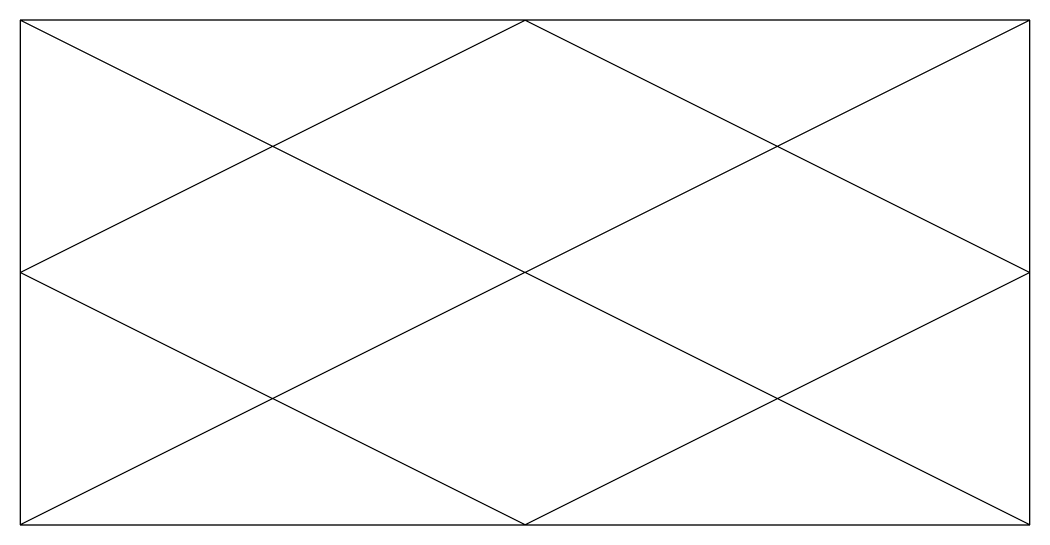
# Model space of a CAD drawing. Header units: inches. Extents: x 47.43 to 53.43, y 23.57 to 26.57.
import ezdxf

# ---------------------------------------------------------------- set-up
doc = ezdxf.new("R2010")
doc.units = ezdxf.units.IN
doc.header["$MEASUREMENT"] = 0

msp = doc.modelspace()

# ---------------------------------------------------------------- linework, layer by layer
for p, q in [((53.4322, 26.5737), (47.4322, 23.5737)), ((53.4322, 23.5737), (47.4322, 26.5737)), ((47.4322, 25.0737), (50.4322, 26.5737)), ((50.4322, 26.5737), (53.4322, 25.0737)), ((50.4322, 23.5737), (47.4322, 25.0737)), ((53.4322, 25.0737), (50.4322, 23.5737))]:
    msp.add_line(p, q)
msp.add_lwpolyline([(47.4322, 23.5737), (53.4322, 23.5737), (53.4322, 26.5737), (47.4322, 26.5737)], close=True)

doc.saveas('drawing.dxf')
